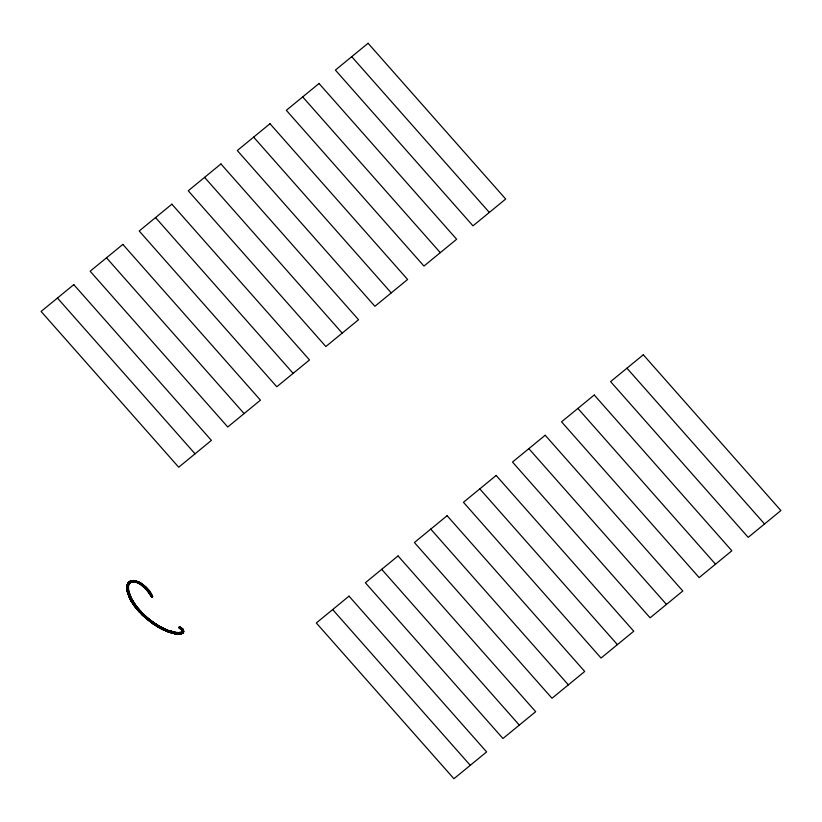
<?xml version="1.0" encoding="UTF-8"?>
<svg xmlns="http://www.w3.org/2000/svg" width="822" height="822" viewBox="0 0 822 822"><rect width="100%" height="100%" fill="white"/><g stroke="black" fill="none" stroke-linecap="round" stroke-linejoin="round"><path stroke-width="1.23" d="M182.854 632.796L182.844 631.799L181.981 631.83L182.073 633.104L183.696 631.491L182.546 628.861L179.484 626.96L178.826 627.494L181.775 629.22L182.576 628.871C185.34 631.409 180.758 631.337 181.22 633.505C180.819 635.201 184.621 630.412 182.792 631.265M182.268 631.573L182.309 632.21L180.963 632.591L180.84 633.608L181.662 633.31C184.611 628.933 182.063 630.834 182.967 632.272M182.052 632.262C183.203 634.707 180.85 633.104 182.484 632.026C181.785 633.824 180.039 634.563 182.073 632.252M128.674 590.977C125.376 585.089 131.53 577.486 138.065 582.264M127.153 591.121C124.03 568.906 152.923 587.473 152.019 597.152L145.371 587.473L152.039 597.152L152.676 596.608L151.823 595.179L147.57 589.847L148.433 590.299L147.939 590.977L147.025 590.515L144.24 587.494L145.967 589.271M138.25 583.045L133.318 581.524L129.527 582.531L127.482 585.86L126.824 588.716L127.472 591.059L128.561 590.443L128.448 586.107L129.989 582.819L132.753 581.452L136.462 581.853M131.777 600.646L128.068 591.737A36.692 13.46 45.9 0 1 127.77 590.443L127.585 587A39.076 13.409 49.4 0 1 127.667 586.148L128.622 583.414L130.513 581.37L132.599 580.609L135.99 580.856L135.969 581.729L130.164 582.12L129.979 581.288L134.222 580.548L136.062 581.729L135.969 580.856L133.924 580.733L133.935 581.575L135.137 581.514L135.096 580.661L132.198 580.681L133.472 580.538L133.113 581.534L133.328 580.651M181.528 633.074C183.696 631.594 175.548 632.714 180.573 632.663C179.926 636.197 180.974 631.409 181.539 632.776M181.364 632.437L180.737 632.375L181.056 633.69M181.251 632.221L181.518 633.382M138.25 582.13L135.722 581.113L135.702 581.997L138.877 582.89L133.256 581.031M136.092 581.74C138.671 582.325 134.633 579.633 134.787 581.318C134.746 582.171 136.627 581.884 136 580.877M135.671 580.866L134.808 580.907L134.798 581.729L135.702 581.997M126.814 586.939C127.492 586.004 129.167 587.031 127.492 587.483C126.485 587.175 128.756 582.027 128.643 584.555C127.492 584.432 126.948 585.058 126.917 586.004C126.917 590.843 129.578 581.555 127.256 584.596C128.16 584.565 129.568 587.792 126.814 587.031C126.783 590.525 129.434 585.624 127.472 591.059M180.645 633.649C181.57 632.097 179.638 632.159 180.039 633.772L180.984 632.611L180.09 632.508L180.131 633.988L178.549 634.05L178.775 632.621L180.316 632.704L179.658 632.765M180.686 633.33L181.148 632.416M140.161 584.175L134.829 580.887L134.808 581.76L135.959 581.709M137.777 582.346C130.729 578.935 142.34 585.202 136.329 581.144C134.561 580.866 135.722 581.195 136.863 581.986M179.391 632.591L179.35 633.865L177.778 633.875L180.881 633.68M180.059 633.988L179.35 633.865L180.84 633.865L179.288 633.854L179.997 633.783M127.698 586.014L127.585 587L127.913 585.017M179.247 634.009L179.607 632.765L179.011 632.663M181.785 629.868L180.665 629.077L183.101 629.56L183.44 632.498L182.381 632.858L182.248 631.594L183.111 631.522L182.083 632.683L178.497 633.885L179.227 633.854M138.692 582.788C136.318 581.339 138.137 583.579 138.805 581.945C132.753 581.205 140.685 582.212 141.723 583.743C135.168 579.931 143.264 586.795 145.987 588.675M172.004 633.053L171.151 632.806L178.744 633.351L178.703 632.621L179.556 632.786L179.391 633.731M142.412 585.048C139.771 584.062 138.805 582.336 136.719 581.452L137.849 581.503L137.757 582.695M179.473 632.899C178.61 636.105 179.515 630.505 178.518 633.752C176.196 634.492 173.021 633.207 170.729 632.57M182.607 632.313L178.651 633.341L178.836 633.937M179.494 633.094L179.597 632.57M127.122 586.271C130.667 585.654 124.831 586.261 128.448 586.107M178.538 633.741C179.217 632.313 177.367 632.447 177.706 633.896L172.117 633.084M137.572 582.479L138.178 581.873M147.292 619.285C145.278 618.545 148.052 618.093 146.655 617.281M183.142 631.296L182.248 631.594M183.388 632.21L182.751 632.293L182.597 630.659M182.782 632.313C181.57 627.546 183.881 630.864 182.864 631.686L182.576 630.443L183.409 630.258L183.234 632.776M145.032 615.627L148.926 619.202L148.258 618.442M177.675 633.875C179.648 630.546 173.781 634.933 177.562 633.865M177.182 633.988C178.025 634.05 175.939 631.286 178.353 632.786C175.939 634.194 179.155 634.142 178.446 634.06M139.689 582.911L141.446 584.524L140.274 584.257M140.028 583.127L139.576 582.849L139.442 583.733C142.894 583.63 137.593 582.017 140.706 583.795M139.493 583.528C140.696 582.325 138.23 581.801 138.476 583.158C139.411 584.884 142.278 582.88 139.668 582.901M176 633.485L176.247 632.488L177.799 632.786L176.586 632.663L176.822 633.33M175.6 633.803L173.987 633.392L175.333 633.783L175.723 632.56L173.853 632.067L176.504 632.652L175.97 633.854L174.798 633.546L175.363 633.772L176.144 632.601L175.569 632.385L176.946 632.693M176.761 633.577L176.72 632.673M176.555 633.618C175.528 634.779 176.987 631.019 176.103 633.741M177.069 632.57L176.74 633.947M175.004 632.313L174.829 633.598L175.518 632.385L174.418 632.313L174.172 633.567L173.339 633.259M145.751 587.257L140.613 583.507L145.586 587.093L145.237 587.864L144.23 587.483L141.353 585.017L141.744 583.774L140.274 583.291M139.493 583.024L138.476 583.158M141.158 584.874L140.336 583.558M140.511 583.939L140.706 583.301M141.22 584.493L140.398 584.35L140.665 583.528L144.816 587.196M141.733 583.743L141.497 584.555L140.675 584.401M127.955 584.904L128.263 584.103M183.07 631.645L183.707 631.82C179.802 625.871 185.31 631.553 182.659 631.686M141.61 584.165L141.22 584.493M127.842 585.644A39.795 13.399 51 0 1 127.944 585.192L129.547 582.325M128.92 584.442L126.917 585.922M127.883 585.12L128.16 584.308M144.405 586.096L144.343 586.98L142.432 585.285L142.72 584.514L141.672 584.237L141.353 585.017L145.237 587.864L144.323 587.144M172.641 631.902C171.418 635.55 176.257 629.56 173.432 633.402M174.387 632.282C172.877 630.864 172.096 633.454 173.113 633.33M167.791 631.686C170.236 632.663 172.24 632.067 174.562 632.365M171.644 632.252L172.702 632.467M171.613 632.94L172.528 631.871M168.418 630.566C170.431 631.964 174.942 631.06 172.363 632.704M173.093 632.693L173.123 632.026M141.672 584.237C145.597 587.576 141.271 584.103 142.042 584.761M142.494 585.1L141.353 585.017M171.048 631.337C173.668 633.854 167.205 631.327 170.955 631.43M168.048 631.789L170.123 632.519L170.822 631.265M169.178 632.19C166.167 630.679 171.726 630.063 172.702 631.81M169.568 632.21C171.212 629.714 169.661 632.889 169.979 632.437M168.52 631.943L168.356 630.546M169.589 630.988L168.644 632.026L161.328 628.809M169.096 631.162C168.335 632.765 169.455 631.07 168.109 631.091M142.668 585.017C142.011 586.887 144.703 583.928 144.672 587.042M143.634 585.86C142.771 586.929 144.59 587.545 144.672 586.209M168.274 631.419L168.695 630.556L170.657 631.214M132.753 581.442C129.136 581.411 135.003 580.178 131.479 581.822C130.318 582.438 125.9 584.195 129.27 583.764L130.195 582.613C128.581 579.664 126.105 587.463 129.28 583.743L128.746 582.151L132.681 580.599M143.819 586.959C144.014 585.654 142.638 586.333 144.312 586.939M144.425 587.134L145.628 587.155L144.384 586.281M166.147 630.916C163.075 629.457 167.996 629.539 167.914 630.382M163.66 629.498L164.081 628.614L160.341 626.703M161.749 628.892C162.253 630.053 164.616 629.375 165.099 629.21M166.095 631.019C163.475 628.707 168.88 630.597 169.938 631.707M135.301 606.831C137.849 610.541 144.477 617.014 145.186 616.654M149.183 592.282C147.734 589.96 145.247 588.716 144.651 586.754M163.393 628.419C161.544 629.457 158.697 627.535 156.211 625.902M162.91 629.467L163.003 628.614M162.253 629.272C165.89 631.615 162.427 628.625 165.068 629.066M166.332 630.998L167.082 631.419L167.709 630.31L163.218 628.203L162.253 629.292L152.193 623.23M152.532 623.302L144.693 617.26L145.525 616.315M163.044 629.529L163.619 628.542L166.619 629.868M146.306 616.973L147.282 617.62L146.635 618.339M161.862 627.515C160.434 626.22 159.694 628.933 161.615 628.82M161.996 627.587L162.89 628.193L162.561 628.738M128.448 583.322L129.794 583.055L129.907 581.832M145.833 587.34C146.111 587.915 148.114 588.953 147.076 589.929C149.45 592.888 146.48 586.343 145.186 588.439M158.944 627.515C157.557 625.162 161.811 627.433 164.544 628.984L163.938 630.094L163.023 629.652M158.667 625.748C160.095 627.453 157.845 626.888 160.208 626.631M159.797 627.854L160.906 627.032L163.229 628.224M147.826 591.47C144.138 587.35 147.857 589.538 149.47 592.261M128.746 583.24C132.732 581.123 129.29 581.226 133.452 580.558C134.058 581.966 135.168 582.12 133.904 580.743C131.088 581.411 135.979 581.575 133.626 580.62M157.69 626.796C156.56 626.631 157.639 624.771 158.338 625.706M157.033 624.761L157.105 626.446M158.708 627.371L159.232 626.097L160.064 626.549M128.109 584.165C132.013 581.606 127.461 581.945 128.54 583.528C131.325 583.137 127.554 581.514 128.622 583.414M156.386 624.36C151.813 625.008 160.259 626.385 159.067 626.128M155.605 624.258L155.05 625.039L154.279 624.658M150.94 622.151C152.779 624.576 158.399 625.46 153.776 622.799M155.79 624.001L155.255 625.316L142.504 614.969M155.882 624.576L155.327 623.836M147.508 589.179C145.689 587.812 146.429 591.059 147.508 589.21M147.025 590.515C148.361 588.665 148.392 592.148 147.179 590.34M154.135 624.566C152.419 624.104 154.885 622.829 153.375 622.346M152.933 623.754C153.755 624.741 154.125 622.244 155.029 623.477M155.697 625.573L155.779 624.535M154.033 623.374L153.426 624.114L153.837 623.621M155.625 624.268L158.451 625.624M152.245 623.097L151.957 622.141M153.714 623.374L154.094 622.85L153.519 623.621M147.313 590.175L148.443 590.34M148.505 590.412C149.522 590.946 149.327 592.775 147.868 591.521M150.467 620.816C149.018 622.501 151.587 620.086 149.871 619.747M152.584 621.781C150.611 623.004 153.118 622.655 151.721 621.155M151.351 621.052L150.693 620.559L149.594 621.319M151.782 622.398L152.368 621.658L154.125 622.932M129.383 582.377L128.972 582.952L131.356 581.873L131.14 581.02L129.958 581.308L130.184 582.13M148.638 620.384C148.083 618.021 148.001 620.744 150.796 622.038M150.457 620.62L151.515 621M146.1 618.473L147.015 618.031M140.398 612.071L141.929 613.654A33.414 14.015 42.1 0 0 143.501 615.216A33.538 13.974 42.1 0 0 145.134 616.736A33.702 13.912 42.1 0 0 146.799 618.216L147.251 617.62L154.207 623.107M148.751 619.274L148.124 620.137L146.573 618.493M151.022 593.916C150.426 596.238 147.621 589.395 150.241 592.754M148.772 592.713L149.614 593.309L150.2 592.703L149.399 592.148L148.813 592.785L150.467 595.149M146.778 618.257L145.535 617.98M147.066 617.887L148.114 618.319M144.898 617.024L141.939 613.633A33.383 13.943 42.1 0 1 140.408 612.061L134.983 605.516A33.568 13.933 42.3 0 1 133.78 603.893L131.797 600.625M144.662 617.23L145.206 616.664A33.856 13.82 42.1 0 0 146.861 618.113L148.546 619.583A34.082 13.553 42 0 0 150.282 620.877L149.892 621.566M143.244 613.931C141.374 611.599 141.425 617.158 143.665 615.02M144.826 615.442L144.004 614.692L142.997 615.699M141.795 613.849L142.442 613.161L146.45 616.901M142.227 613.387L141.774 612.452M141.507 612.411L142.35 613.274L141.826 613.664M143.429 615.236L144.004 614.692L143.305 613.993M151.505 594.953L150.508 595.241L151.227 595.837L151.926 595.354L151.156 594.666L150.518 595.21L152.039 597.152L149.676 593.957L150.262 593.381L152.676 596.608L149.399 592.148L148.813 592.754L149.645 593.309L150.2 592.683L149.368 592.148M141.713 612.38C140.798 610.489 139.997 613.664 139.103 611.681M140.079 612.308L142.144 614.846M140.5 612.051L140.942 611.599L142.473 613.191L136.514 606.708L132.054 600.111L129.177 593.946L127.872 587.483L126.783 588.069L127.359 590.217M139.935 610.736C139.247 609.225 138.014 610.941 139.288 611.63M129.527 594.84C126.742 597.378 140.089 614.661 138.826 609.215M140.048 612.287L142.381 614.846M140.521 612.071L140.059 610.869M137.582 609.965C136.185 609.133 138.25 607.622 138.774 609.153M138.62 610.91L137.161 609.02M140.562 613.243L138.363 610.89L139.524 610.047L140.963 611.599L137.49 607.612M138.846 610.695L139.524 610.047L138.61 609.236M133.78 605.084C135.034 606.903 137.531 610.335 137.685 608.866M150.436 594.553L151.053 593.967M151.885 595.251L151.269 595.827L150.508 595.241M149.676 593.957L150.858 593.803L150.323 592.868M138.147 608.444C136.976 606.05 134.284 606.687 137.438 607.54M136.678 606.759L135.589 607.561L137.223 609.287M137.459 609.081L137.603 608.568M135.096 604.437C135.835 606.03 134.674 604.396 136.185 605.927M135.25 606.759L134.284 605.783L135.137 605.598M135.671 607.581L136.853 606.831L132.959 601.17M135.373 605.393L134.777 604.334M181.765 632.827L182.833 632.159L182.443 633.094M135.003 604.304C134.438 602.649 133.462 605.311 132.959 603.502M133.739 605.023L133.164 604.18L134.469 603.564M127.379 590.319C128.078 595.745 132.393 604.376 135.887 605.855M151.33 596.536L151.967 595.991L151.33 596.525M132.609 603.348C130.862 601.344 135.887 601.612 134.007 604.006M142.216 614.907L143.028 615.688L143.573 615.154A33.342 13.974 42.1 0 1 137.572 608.773A33.332 13.995 42.1 0 1 136.246 607.16M143.922 616.531L145.062 617.363M131.705 601.499C130.513 600.841 132.332 599.485 132.722 600.779M131.612 601.766C132.157 603.738 134.767 601.56 132.476 600.379L131.499 601.17L130.667 600.132M132.671 601.108C133.4 601.909 131.571 602.454 132.917 603.44M144.775 615.606L145.576 616.253L142.319 613.212M143.09 615.76L143.778 616.408M130.739 582.212C128.972 579.839 129.784 584.38 130.493 581.37C130.092 582.017 129.444 583.99 128.735 582.182M180.11 627.248L178.826 627.484L179.494 626.96C181.981 627.844 179.699 629.858 178.826 627.484M131.068 600.368L131.52 601.159L132.486 600.409L131.602 598.765L130.297 599.341L129.116 597.019M131.068 600.872L132.27 600.255M130.996 600.235C129.516 598.735 129.671 594.44 130.503 596.495M127.02 590.463L128.109 589.857L128.551 590.412L131.633 598.858L130.195 599.289L131.181 598.498L130.421 596.926L129.393 597.666M181.415 628.892C184.888 630.382 180.491 629.169 178.826 627.494M181.046 628.83C183.47 628.933 180.665 630.032 180.655 628.172C181.96 628.316 180.275 629.488 181.025 628.84C180.614 626.816 180.696 629.601 179.494 626.96M180.378 628.029L179.628 627.618M181.025 628.511C182.207 628.183 178.518 626.909 180.706 627.546C184.056 628.707 181.046 631.286 182.176 628.522M180.367 627.792C178.631 629.385 181.117 626.498 181.395 628.583M129.506 594.779C128.756 592.672 127.975 595.755 129.064 596.895M128.694 591.09L129.177 592.939L127.667 593.207L128.612 595.087L129.64 594.378L129.188 593.001L128.129 593.689L127.657 593.176L127.02 590.494L128.222 590.001L130.215 595.816L129.177 596.556L127.657 593.124L128.715 592.508L129.177 593.022L128.129 593.679L129.866 598.046L130.873 597.327L130.534 596.556M128.735 596.125L130.205 595.847L128.725 596.156M129.28 593.998C129.712 595.765 126.989 594.44 129.27 593.987M128.592 595.036L129.105 594.696A35.192 13.399 44.4 0 0 129.681 596.094M128.653 594.275L129.64 594.378L129.126 594.758M181.179 629.385L180.542 628.316L181.251 627.864L181.898 628.933L181.189 629.395L181.898 628.933L181.282 627.864L180.542 628.306L182.803 631.697M181.683 633.32L183.203 632.796M128.14 593.679L127.502 591.09L128.448 590.299M130.04 581.935L133.431 580.764M128.273 589.076C125.982 590.884 128.242 587.185 128.15 590.052M126.783 588.069L127.266 589.333L127.913 588.131M182.484 633.33L181.662 633.31M127.225 588.686C128.664 588.747 128.787 586.178 127.235 587.617M182.576 628.871C183.491 632.94 182.443 627.679 181.415 628.912M182.874 629.806C180.85 629.878 183.923 630.957 182.69 629.159M126.783 588.038L127.338 587.761L127.225 588.449M182.155 630.084L181.436 628.892L182.011 628.614M182.33 629.858L182.124 629.323L183.481 630.618M183.419 630.402L182.885 629.22L181.785 629.2M127.985 584.637C125.561 585.346 129.588 586.302 128.273 584.524L127.78 584.904L127.708 584.031M141.415 614.147L140.696 613.376M129.28 583.743L128.407 584.062M182.083 629.508L182.885 629.22M183.306 630.412L182.392 630.402M181.641 632.878L178.847 633.351M181.641 632.868L179.833 633.279M183.296 630.012L182.453 630.166L182.72 631.08M182.833 631.368L182.289 629.847L183.46 632.478M182.69 631.029L183.604 631.008M182.751 630.042L182.525 629.744M128.52 583.517L129.691 583.158L129.609 581.616M130.493 581.37L128.335 582.623L128.561 583.25M129.506 582.305L130.462 582.264M181.898 629.488C183.018 631.121 182.484 629.056 183.717 631.471L182.885 631.697L182.576 630.443M132.075 581.133L130.657 581.586L134.716 580.866M130.143 582.356C133.822 581.894 130.421 579.685 130.246 581.863M180.049 633.783L180.665 633.896M130.862 581.103L131.356 581.873L130.164 582.12M131.571 580.835L132.013 581.627L131.13 581.781M180.11 633.762L180.552 633.916M132.619 581.503C133.894 581.144 130.76 581.514 133.452 580.979M132.434 581.514L131.541 581.637L131.428 580.794M140.839 611.619L141.446 612.349M183.44 631.214C183.758 629.816 181.672 631.378 183.409 630.916L182.566 631.039M182.433 631.337L183.275 631.214M140.007 612.513L139.401 611.763M183.44 632.498L182.525 631.943M133.945 580.599C135.558 581.349 131.921 582.346 132.609 580.62M179.545 633.31L176.134 633.187L178.651 633.341M182.916 633.053L182.022 633.104L182.001 631.81L182.823 631.81L182.474 633.084M177.932 632.632L179.391 632.735M179.062 633.33L176.525 633.238M135.681 581.966L136.791 581.483M137.706 610.109L138.476 610.89M137.952 581.894L138.743 581.914L138.62 582.747L137.171 582.325M138.24 581.904C139.771 582.058 136.154 581.575 138.641 582.356M176.977 632.56L177.788 632.765M176.062 632.478L176.607 632.632M133.678 581.031L135.394 581.308M176 633.166L170.627 631.943M173.73 632.755L175.333 633.053M174.028 632.817L175.189 633.032M173.987 633.392L173.658 632.149M174.048 632.108L173.596 633.31M135.507 581.339L137.356 581.945M172.23 631.676L171.068 631.46M171.438 632.889L170.74 632.693M171.654 632.231L164.02 629.375L157.259 625.758M135.825 607.633L134.109 605.197M170.246 631.204L169.702 631.029M168.674 630.556L169.219 630.864M168.089 631.676L163.516 629.755M168.13 631.08L165.633 630.073M167.842 631.584C166.321 631.995 166.64 629.426 167.842 630.227M167.102 629.94L167.78 630.207M135.938 605.927L136.853 606.831M166.845 631.204C168.12 630.145 167.123 630.823 166.229 631.08M165.705 629.477L166.229 629.703L165.099 630.484M165.438 629.364L166.157 629.683L165.222 630.659M179.371 627.72L180.696 629.077L179.905 627.967M145.145 588.398C147.148 589.58 145.792 586.425 146.059 588.768M146.111 589.456L146.891 589.713M180.83 628.255L179.484 626.96M134.058 605.126L132.65 603.42M138.055 582.274L139.648 583.322L138.178 582.325M163.105 628.933L160.722 627.7A36.476 12.618 40.6 0 1 158.975 626.724L155.584 624.71M162.643 629.333C161.626 628.121 163.342 627.237 162.047 629.128M147.939 590.977L147.261 590.628M161.266 628.635L160.218 628.08M138.661 582.336L139.411 582.757M160.465 628.357C161.595 626.467 161.02 628.851 159.674 627.926M160.218 626.775L160.958 627.094M134.489 603.595L133.657 602.68M159.088 627.463L158.502 627.268M149.327 591.491C148.022 590.35 147.713 591.974 148.731 592.652M158.738 627.258L158.286 627.145M159.16 626.035L158.482 625.789M158.523 627.135L157.845 626.888M158.379 627.052L155.913 625.717M154.063 622.85L159.232 626.097M139.617 583.096L140.151 583.209M157.68 625.316L156.951 624.864M157.526 625.069L157.002 626.405M148.905 591.224L148.35 591.861M156.529 624.453L156.067 624.309M155.79 625.48L154.947 625.1M140.213 583.476L139.021 582.757L141.682 584.483M155.07 625.018L155.82 624.011M132.476 600.379C131.91 598.991 129.835 597.943 130.636 600.06M181.282 628.666C179.114 627.052 181.683 630.71 179.443 627.772M155.533 624.648L152.008 622.264M151.423 621.113L153.231 622.244M153.159 622.192L148.011 618.432M132.486 600.409L131.181 598.519L131.633 598.858M131.181 600.954L131.571 601.694M151.597 622.809L152.039 622.367A34.452 13.625 42 0 1 150.241 621.052A34.154 13.748 42.1 0 1 148.505 619.665A33.908 13.84 42.1 0 1 146.799 618.236L145.145 616.716M141.076 584.041L145.412 587.792M152.019 622.244L148.525 619.603M150.683 620.579L149.82 619.88M149.645 621.165L148.936 620.805M129.527 597.789L130.852 597.296L131.181 597.933M149.594 619.716L149.018 619.254M149.799 619.685C148.926 618.226 148.299 620.692 147.498 619.459M142.648 585.254L149.83 593.196M182.063 629.282L181.929 629.159M147.796 618.247L147.148 617.712M145.607 616.181L147.282 617.651M146.234 616.911L145.535 616.294M145.617 617.846L144.754 617.291M145.34 617.599L144.826 617.353M144.569 615.411L143.079 613.993M144.21 586.631L144.939 587.309M143.007 613.931L142.35 613.274M145.289 587.679L150.786 594.604M140.408 612.051L141.939 613.633M127.646 593.063C127.122 589.939 129.681 593.196 127.184 591.234M139.041 611.619L138.363 610.859M351.734 56.677L489.337 212.436M626.95 368.194L764.552 523.953M302.691 96.904L440.294 252.662M577.897 408.421L715.5 564.18M253.638 137.13L391.241 292.889M528.854 448.648L666.457 604.406M204.596 177.367L342.199 333.126M479.801 488.874L617.404 644.633M155.543 217.594L293.146 373.352M430.759 529.111L568.362 684.87M106.5 257.82L244.103 413.579M381.706 569.338L519.309 725.096M57.448 298.047L195.05 453.806M332.663 609.564L470.266 765.323M137.551 608.804L138.949 610.438M138.435 609.03L137.233 607.581M127.02 590.494L127.502 591.09M137.182 607.509L136.575 606.749M147.775 590.782L148.803 592.117M136.801 606.728L136.226 605.989M128.057 588.788C125.334 589.364 129.136 590.247 127.934 588.418A38.315 13.203 49.2 0 1 127.903 587.319M128.211 587.946L127.872 587.483L128.314 588.131M134.685 604.191L134.109 603.369L133.493 604.314M149.83 593.186L151.998 596.577L150.775 594.604M180.141 627.248L180.83 628.285M150.364 593.967L151.197 595.251M133.616 602.608L133.082 601.786L132.229 602.362M132.147 602.228L131.787 601.632M132.548 600.903L132.27 600.43M128.448 586.137L127.77 585.552A39.733 13.471 50.3 0 0 127.749 586.065M180.552 628.285L181.148 629.385M131.602 598.765L131.243 598.056M128.551 585.079L127.502 585.716L127.215 585.172M182.443 629.077L182.72 629.673M182.309 628.799L182.587 629.385M128.571 583.712L128.92 584.473M128.119 584.175C127.03 583.291 129.424 582.387 129.27 583.764M182.207 628.532L182.463 629.097M183.203 630.114L183.522 630.751L183.316 630.166M128.869 594.46L128.89 594.522A35.48 13.542 44.4 0 1 128.366 593.073M130.842 581.853L130.657 581.02M183.625 632.159L183.553 631.861M182.309 632.21L182.361 632.848M127.564 588.069L127.636 589.22M182.001 632.447L182.052 633.084M127.718 587.822A37.761 13.296 47.8 0 0 127.821 589.364A37.144 13.296 47 0 0 127.985 590.576A36.579 13.327 46.2 0 0 128.253 591.85M128.191 590.751A37.093 13.173 47.4 0 1 127.975 589.508M128.859 593.361A36.024 13.265 45.7 0 1 128.458 592.004M129.568 596.042A34.801 13.542 43.8 0 0 130.246 597.553A34.781 13.553 43.7 0 1 129.619 596.032A35.161 13.481 44.2 0 1 129.054 594.583A35.593 13.419 44.8 0 1 128.592 593.176M131.16 599.146A34.473 13.604 43.4 0 1 130.318 597.471M131.89 600.656A33.908 13.779 42.7 0 0 132.856 602.259A33.702 13.84 42.5 0 0 133.904 603.882A33.558 13.779 42.5 0 1 132.845 602.279A34.082 13.82 42.7 0 1 131.88 600.677A34.154 13.707 43 0 1 130.965 598.961M139.072 610.417A33.466 13.953 42.2 0 1 135.065 605.444M137.366 608.855A33.178 14.108 42 0 1 136.031 607.191M140.285 612.113A33.24 14.128 42 0 1 138.805 610.489M145.001 616.88A33.497 14.138 42.1 0 1 143.347 615.339M148.433 619.809A33.825 13.933 42.1 0 1 146.696 618.38M151.978 622.501A34.596 13.871 42 0 1 150.2 621.185M153.755 623.6A34.812 13.44 41.8 0 1 151.988 622.357A34.781 13.501 41.9 0 0 153.776 623.61A35.007 13.286 41.7 0 0 155.533 624.792A35.603 13.244 41.5 0 0 157.3 625.953A36.055 12.998 41.1 0 0 159.078 626.97A36.579 12.792 40.8 0 0 160.814 627.946A37.144 12.577 40.3 0 0 162.52 628.84A37.761 12.361 39.8 0 0 164.205 629.662M159.098 627.124A36.189 13.039 41.1 0 1 157.341 626.097M162.633 629.118A37.134 12.813 40.6 0 1 160.917 628.255M167.431 631.06A39.158 11.878 38.6 0 1 165.869 630.433A38.295 12.114 39.3 0 1 164.195 629.673M167.493 631.183A39.127 11.929 38.6 0 1 165.931 630.566M127.749 587.155A39.158 13.368 49.8 0 1 127.842 586.148M127.739 588.223A38.439 13.316 48.8 0 1 127.739 587.144M128.612 593.196A36.055 13.368 45.4 0 1 128.232 591.84M155.553 624.802A35.161 13.347 41.7 0 1 153.776 623.631M165.839 630.402A38.439 12.125 39.2 0 1 164.225 629.693M168.037 631.132A39.733 11.57 37.8 0 1 167.277 630.844M171.284 631.758L171.151 632.806L171.284 631.758M73.795 284.638L41.1 311.456L178.703 467.215L211.408 440.397L73.795 284.638M122.848 244.411L90.143 271.229L227.756 426.988L260.451 400.17L122.848 244.411M171.89 204.185L139.195 231.003L276.798 386.761L309.504 359.944L171.89 204.185M220.943 163.948L188.238 190.776L325.851 346.535L358.546 319.707L220.943 163.948M269.986 123.721L237.291 150.539L374.894 306.298L407.599 279.48L269.986 123.721M319.039 83.495L286.333 110.312L423.947 266.071L456.642 239.253L319.039 83.495M368.081 43.268L335.386 70.086L472.989 225.845L505.684 199.027L368.081 43.268M349.011 596.156L316.316 622.973L453.919 778.732L486.614 751.914L349.011 596.156M398.053 555.929L365.358 582.747L502.961 738.505L535.667 711.688L398.053 555.929M447.106 515.702L414.401 542.52L552.014 698.279L584.709 671.461L447.106 515.702M496.149 475.465L463.454 502.293L601.057 658.052L633.762 631.224L496.149 475.465M545.202 435.239L512.496 462.056L650.11 617.815L682.805 590.997L545.202 435.239M594.244 395.012L561.549 421.83L699.152 577.589L731.857 550.771L594.244 395.012M643.297 354.785L610.592 381.603L748.205 537.362L780.9 510.544L643.297 354.785M127.821 591.491C126.259 593.104 130.431 591.039 127.821 591.491M181.559 628.296C180.47 628.049 183.696 629.837 181.559 628.296M182.011 633.546L181.2 633.495L181.939 633.567M134.983 605.516L133.811 603.893A33.538 13.902 42.3 0 0 135.044 605.516M128.068 591.737L127.8 590.443L128.047 591.748"/></g></svg>
